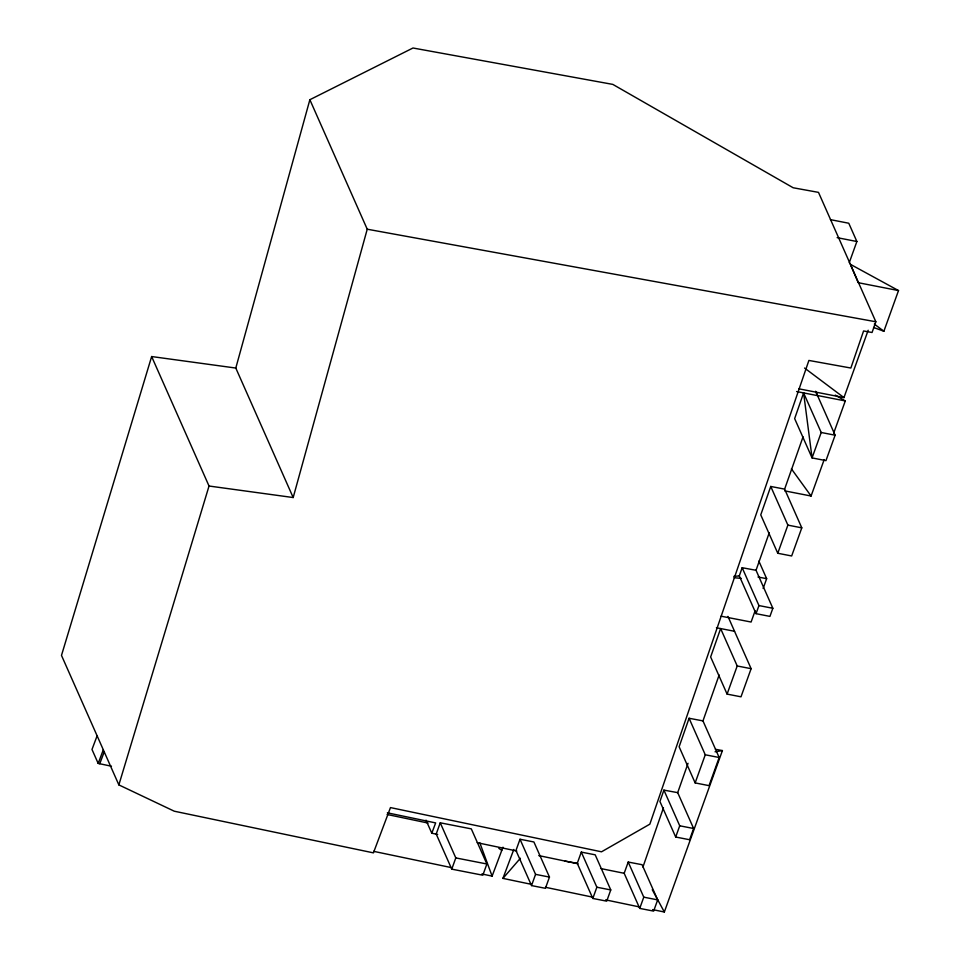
<?xml version="1.0" encoding="UTF-8"?>
<svg xmlns="http://www.w3.org/2000/svg" width="960" height="960" viewBox="0 0 960 960"><rect width="100%" height="100%" fill="white"/><g stroke="black" fill="none" stroke-linecap="round" stroke-linejoin="round"><path stroke-width="1.44" d="M235.8 368.052L309.864 99.72L412.992 48L612.816 84.396L793.176 187.764L818.496 192.372L875.844 321.768L872.052 332.496L863.58 330.96L850.86 368.028L808.896 360.444L649.848 824.16L601.512 851.808L390.468 807.588L373.428 852.864L174.252 811.2L118.86 784.896L61.488 655.404L151.644 356.544L235.8 368.052L293.184 497.544L209.028 486.024L151.644 356.544M293.184 497.544L367.236 229.212L309.864 99.72M118.86 784.896L209.028 486.024M642.948 867.012L663.456 807.792M702.972 720.9L689.076 718.26L679.128 746.772L695.148 782.916L709.044 785.64L719.172 757.5L702.972 720.9L719.148 674.988M803.604 392.916L812.064 457.908L821.208 432.492L803.604 392.916L794.652 418.608L812.064 457.908L825.96 460.632L835.116 435.204L815.748 391.56M677.7 792.648L663.912 790.116L659.928 801.468L675.684 837.024L689.592 839.736L693.624 828.504L677.7 792.648L688.032 763.296M739.296 575.892L742.164 567.708L756.036 570.288L772.848 608.28L769.932 616.392L756.036 613.668L739.296 575.892L733.788 576.396M784.632 489.12L770.748 486.456L760.752 514.86L777.768 553.26L791.664 555.972L801.792 527.844L784.632 489.12L803.052 436.824M756.036 570.288L769.236 532.788M755.112 610.848L751.092 622.032L721.068 616.188M763.14 588.468L766.656 578.676L758.868 561.108M440.244 822.804L436.2 834.036L451.764 869.148L482.832 875.22L486.876 863.988L471.312 828.876L440.244 822.804L455.796 857.916L451.764 869.148M520.008 839.244L515.964 850.488L531.528 885.588L545.424 888.312L549.468 877.08L533.904 841.968L520.008 839.244L535.56 874.356L531.528 885.588M577.26 863.34L581.304 852.108L595.2 854.82L610.764 889.932L606.72 901.164L592.824 898.452L577.26 863.34L565.14 861.108M592.824 898.452L596.856 887.22L581.304 852.108M624.18 873.288L628.212 862.056L642.096 864.708L657.672 899.88L653.64 911.112L639.732 908.4L624.18 873.288L601.104 868.632M849.264 262.668L856.872 241.512L848.772 223.236L830.436 219.648M639.732 908.4L643.776 897.168L628.212 862.056M675.684 837.024L679.728 825.792L663.912 790.116M695.148 782.916L705.264 754.788L689.076 718.26M727.092 694.104L737.208 665.976L720.636 628.572L710.64 656.964L727.092 694.104L741 696.816L751.116 668.688L727.944 616.392M756.036 613.668L758.952 605.568L742.164 567.708M777.768 553.26L787.884 525.12L770.748 486.456M798.72 388.788L843.948 397.608L868.176 330.264M784.752 490.884L811.08 496.02L824.16 459.66M833.712 433.092L845.292 400.932L835.236 395.088M652.62 909.612L664.344 912L722.412 750.576L715.404 749.28M873.564 327.468L883.884 331.248L898.512 290.568L850.38 264.312L858.216 282.696L898.512 290.568M97.116 735.816L91.992 749.46L98.184 763.428L111.468 766.212M98.184 763.428L103.308 749.784M99.756 763.764L104.256 751.8M437.652 834.432L431.796 833.208L435.66 822.912L387.384 812.82M481.86 873.984L492.108 876.12L502.98 847.2M530.82 884.22L502.932 878.388L513.804 849.456M502.932 878.388L520.404 858.24M715.044 751.8L722.412 750.576M734.1 577.716L741.288 578.4M875.844 321.768L367.236 229.212M758.004 576.996L766.656 578.676M837.132 237.648L856.872 241.512M817.488 395.508L845.292 400.932M796.608 391.548L817.56 395.64M821.208 432.492L835.116 435.204M787.884 525.12L801.792 527.844M758.952 605.568L772.848 608.28M716.424 627.756L734.544 631.284M737.208 665.976L751.116 668.688M705.264 754.788L719.172 757.5M679.728 825.792L693.624 828.504M455.796 857.916L486.876 863.988M535.56 874.356L549.468 877.08M596.856 887.22L610.764 889.932M643.776 897.168L657.672 899.88M639.42 906.924L605.664 899.88M387.108 814.476L428.016 823.044M477.216 842.712L516.78 850.992M538.764 855.588L578.076 863.808M373.572 851.328L451.128 867.552M545.496 887.292L592.452 897.108M498.816 848.328L501.78 850.368M874.332 324.084L883.884 331.248M804.564 368.04L843.948 397.608M791.388 468.828L811.08 496.02M652.248 889.704L664.344 912M426 820.152L431.796 833.208M815.676 391.308L816.756 393.84M479.82 842.832L492.108 876.12"/></g></svg>
